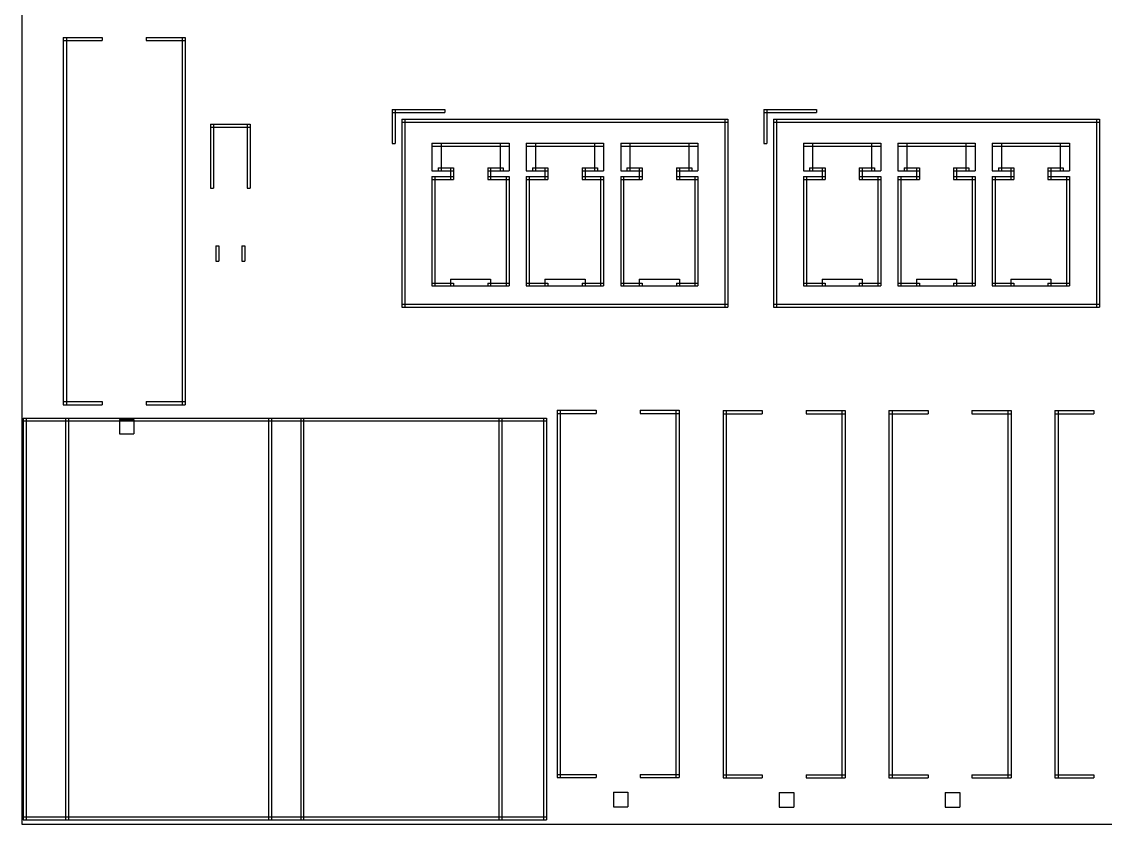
# Model space of a CAD drawing. Header units: metres. Extents: x 0 to 6012, y -4605 to 0.
# Drawn here: x 0 to 1723, y -4605 to -3329 of the extents above; entities that cross this region are included whole.
import ezdxf

# ---------------------------------------------------------------- set-up
doc = ezdxf.new("R2010")
doc.units = ezdxf.units.M

msp = doc.modelspace()

# ---------------------------------------------------------------- linework, layer by layer
for p, q in [((0, 0), (0, -4604.96063)), ((0, -4604.96063), (5860.23622, -4604.96063))]:
    msp.add_line(p, q)
at = {"layer": '1'}
for p, q in [((66.027559, -3354.34252), (71.027559, -3354.34252)), ((66.027559, -3354.34252), (66.027559, -3938.082677)), ((66.027559, -3354.34252), (128.114173, -3354.34252)), ((66.027559, -3354.34252), (66.027559, -3359.34252)), ((71.027559, -3354.34252), (71.027559, -3938.082677)), ((128.114173, -3354.34252), (128.114173, -3359.34252)), ((197.917323, -3354.34252), (260.003937, -3354.34252)), ((197.917323, -3354.34252), (197.917323, -3359.34252)), ((255.003937, -3354.34252), (260.003937, -3354.34252)), ((255.003937, -3354.34252), (255.003937, -3938.082677)), ((260.003937, -3354.34252), (260.003937, -3359.34252)), ((260.003937, -3354.34252), (260.003937, -3938.082677)), ((66.027559, -3359.34252), (128.114173, -3359.34252)), ((197.917323, -3359.34252), (260.003937, -3359.34252)), ((589.173228, -3469.094488), (672.637795, -3469.094488)), ((589.173228, -3469.094488), (589.173228, -3473.818898)), ((589.173228, -3469.094488), (593.897638, -3469.094488)), ((589.173228, -3469.094488), (589.173228, -3523.031496)), ((589.173228, -3473.818898), (672.637795, -3473.818898)), ((593.897638, -3469.094488), (593.897638, -3523.031496)), ((672.637795, -3469.094488), (672.637795, -3473.818898)), ((1179.724409, -3469.094488), (1263.188976, -3469.094488)), ((1179.724409, -3469.094488), (1179.724409, -3473.818898)), ((1179.724409, -3469.094488), (1184.448819, -3469.094488)), ((1179.724409, -3469.094488), (1179.724409, -3523.031496)), ((1179.724409, -3473.818898), (1263.188976, -3473.818898)), ((1184.448819, -3469.094488), (1184.448819, -3523.031496)), ((1263.188976, -3469.094488), (1263.188976, -3473.818898)), ((300.393701, -3492.322835), (362.992126, -3492.322835)), ((300.393701, -3492.322835), (300.393701, -3497.047244)), ((300.393701, -3492.322835), (305.11811, -3492.322835)), ((300.393701, -3492.322835), (300.393701, -3593.897638)), ((305.11811, -3492.322835), (305.11811, -3593.897638)), ((358.267717, -3492.322835), (362.992126, -3492.322835)), ((358.267717, -3492.322835), (358.267717, -3593.897638)), ((362.992126, -3492.322835), (362.992126, -3497.047244)), ((362.992126, -3492.322835), (362.992126, -3593.897638)), ((604.527559, -3484.448819), (609.251969, -3484.448819)), ((604.527559, -3484.448819), (604.527559, -3783.267717)), ((604.527559, -3484.448819), (1122.637795, -3484.448819)), ((604.527559, -3484.448819), (604.527559, -3489.173228)), ((604.527559, -3489.173228), (1122.637795, -3489.173228)), ((609.251969, -3484.448819), (609.251969, -3783.267717)), ((1117.913386, -3484.448819), (1122.637795, -3484.448819)), ((1117.913386, -3484.448819), (1117.913386, -3783.267717)), ((1122.637795, -3484.448819), (1122.637795, -3489.173228)), ((1122.637795, -3484.448819), (1122.637795, -3783.267717)), ((1195.07874, -3484.448819), (1199.80315, -3484.448819)), ((1195.07874, -3484.448819), (1195.07874, -3783.267717)), ((1195.07874, -3484.448819), (1713.188976, -3484.448819)), ((1195.07874, -3484.448819), (1195.07874, -3489.173228)), ((1195.07874, -3489.173228), (1713.188976, -3489.173228)), ((1199.80315, -3484.448819), (1199.80315, -3783.267717)), ((1708.464567, -3484.448819), (1713.188976, -3484.448819)), ((1708.464567, -3484.448819), (1708.464567, -3783.267717)), ((1713.188976, -3484.448819), (1713.188976, -3489.173228)), ((1713.188976, -3484.448819), (1713.188976, -3783.267717)), ((300.393701, -3497.047244), (362.992126, -3497.047244)), ((589.173228, -3523.031496), (593.897638, -3523.031496)), ((652.165354, -3522.244094), (666.732283, -3522.244094)), ((652.165354, -3522.244094), (652.165354, -3566.338583)), ((652.165354, -3522.244094), (775, -3522.244094)), ((652.165354, -3522.244094), (652.165354, -3526.968504)), ((652.165354, -3526.968504), (775, -3526.968504)), ((666.732283, -3522.244094), (666.732283, -3566.338583)), ((760.433071, -3522.244094), (775, -3522.244094)), ((760.433071, -3522.244094), (760.433071, -3566.338583)), ((775, -3522.244094), (775, -3526.968504)), ((775, -3522.244094), (775, -3566.338583)), ((802.165354, -3522.244094), (925, -3522.244094)), ((802.165354, -3522.244094), (802.165354, -3526.968504)), ((802.165354, -3522.244094), (816.732283, -3522.244094)), ((802.165354, -3522.244094), (802.165354, -3566.338583)), ((802.165354, -3526.968504), (925, -3526.968504)), ((816.732283, -3522.244094), (816.732283, -3566.338583)), ((910.433071, -3522.244094), (925, -3522.244094)), ((910.433071, -3522.244094), (910.433071, -3566.338583)), ((925, -3522.244094), (925, -3566.338583)), ((925, -3522.244094), (925, -3526.968504)), ((952.165354, -3522.244094), (1075, -3522.244094)), ((952.165354, -3522.244094), (952.165354, -3526.968504)), ((952.165354, -3522.244094), (966.732283, -3522.244094)), ((952.165354, -3522.244094), (952.165354, -3566.338583)), ((952.165354, -3526.968504), (1075, -3526.968504)), ((966.732283, -3522.244094), (966.732283, -3566.338583)), ((1060.433071, -3522.244094), (1075, -3522.244094)), ((1060.433071, -3522.244094), (1060.433071, -3566.338583)), ((1075, -3522.244094), (1075, -3526.968504)), ((1075, -3522.244094), (1075, -3566.338583)), ((1179.724409, -3523.031496), (1184.448819, -3523.031496)), ((1242.716535, -3522.244094), (1257.283465, -3522.244094)), ((1242.716535, -3522.244094), (1242.716535, -3566.338583)), ((1242.716535, -3522.244094), (1365.551181, -3522.244094)), ((1242.716535, -3522.244094), (1242.716535, -3526.968504)), ((1242.716535, -3526.968504), (1365.551181, -3526.968504)), ((1257.283465, -3522.244094), (1257.283465, -3566.338583)), ((1350.984252, -3522.244094), (1365.551181, -3522.244094)), ((1350.984252, -3522.244094), (1350.984252, -3566.338583)), ((1365.551181, -3522.244094), (1365.551181, -3526.968504)), ((1365.551181, -3522.244094), (1365.551181, -3566.338583)), ((1392.716535, -3522.244094), (1515.551181, -3522.244094)), ((1392.716535, -3522.244094), (1392.716535, -3526.968504)), ((1392.716535, -3522.244094), (1407.283465, -3522.244094)), ((1392.716535, -3522.244094), (1392.716535, -3566.338583)), ((1392.716535, -3526.968504), (1515.551181, -3526.968504)), ((1407.283465, -3522.244094), (1407.283465, -3566.338583)), ((1500.984252, -3522.244094), (1515.551181, -3522.244094)), ((1500.984252, -3522.244094), (1500.984252, -3566.338583)), ((1515.551181, -3522.244094), (1515.551181, -3566.338583)), ((1515.551181, -3522.244094), (1515.551181, -3526.968504)), ((1542.716535, -3522.244094), (1665.551181, -3522.244094)), ((1542.716535, -3522.244094), (1542.716535, -3526.968504)), ((1542.716535, -3522.244094), (1557.283465, -3522.244094)), ((1542.716535, -3522.244094), (1542.716535, -3566.338583)), ((1542.716535, -3526.968504), (1665.551181, -3526.968504)), ((1557.283465, -3522.244094), (1557.283465, -3566.338583)), ((1650.984252, -3522.244094), (1665.551181, -3522.244094)), ((1650.984252, -3522.244094), (1650.984252, -3566.338583)), ((1665.551181, -3522.244094), (1665.551181, -3526.968504)), ((1665.551181, -3522.244094), (1665.551181, -3566.338583)), ((662.007874, -3561.614173), (686.417323, -3561.614173)), ((662.007874, -3561.614173), (662.007874, -3566.338583)), ((681.692913, -3561.614173), (686.417323, -3561.614173)), ((681.692913, -3561.614173), (681.692913, -3580.11811)), ((686.417323, -3561.614173), (686.417323, -3580.11811)), ((686.417323, -3561.614173), (686.417323, -3566.338583)), ((740.748031, -3561.614173), (765.15748, -3561.614173)), ((740.748031, -3561.614173), (740.748031, -3566.338583)), ((740.748031, -3561.614173), (745.472441, -3561.614173)), ((740.748031, -3561.614173), (740.748031, -3580.11811)), ((745.472441, -3561.614173), (745.472441, -3580.11811)), ((765.15748, -3561.614173), (765.15748, -3566.338583)), ((812.007874, -3561.614173), (836.417323, -3561.614173)), ((812.007874, -3561.614173), (812.007874, -3566.338583)), ((831.692913, -3561.614173), (836.417323, -3561.614173)), ((831.692913, -3561.614173), (831.692913, -3580.11811)), ((836.417323, -3561.614173), (836.417323, -3580.11811)), ((836.417323, -3561.614173), (836.417323, -3566.338583)), ((890.748031, -3561.614173), (915.15748, -3561.614173)), ((890.748031, -3561.614173), (890.748031, -3566.338583)), ((890.748031, -3561.614173), (895.472441, -3561.614173)), ((890.748031, -3561.614173), (890.748031, -3580.11811)), ((895.472441, -3561.614173), (895.472441, -3580.11811)), ((915.15748, -3561.614173), (915.15748, -3566.338583)), ((962.007874, -3561.614173), (986.417323, -3561.614173)), ((962.007874, -3561.614173), (962.007874, -3566.338583)), ((981.692913, -3561.614173), (986.417323, -3561.614173)), ((981.692913, -3561.614173), (981.692913, -3580.11811)), ((986.417323, -3561.614173), (986.417323, -3566.338583)), ((986.417323, -3561.614173), (986.417323, -3580.11811)), ((1040.748031, -3561.614173), (1045.472441, -3561.614173)), ((1040.748031, -3561.614173), (1040.748031, -3580.11811)), ((1040.748031, -3561.614173), (1065.15748, -3561.614173)), ((1040.748031, -3561.614173), (1040.748031, -3566.338583)), ((1045.472441, -3561.614173), (1045.472441, -3580.11811)), ((1065.15748, -3561.614173), (1065.15748, -3566.338583)), ((1252.559055, -3561.614173), (1276.968504, -3561.614173)), ((1252.559055, -3561.614173), (1252.559055, -3566.338583)), ((1272.244094, -3561.614173), (1276.968504, -3561.614173)), ((1272.244094, -3561.614173), (1272.244094, -3580.11811)), ((1276.968504, -3561.614173), (1276.968504, -3580.11811)), ((1276.968504, -3561.614173), (1276.968504, -3566.338583)), ((1331.299213, -3561.614173), (1355.708661, -3561.614173)), ((1331.299213, -3561.614173), (1331.299213, -3566.338583)), ((1331.299213, -3561.614173), (1336.023622, -3561.614173)), ((1331.299213, -3561.614173), (1331.299213, -3580.11811)), ((1336.023622, -3561.614173), (1336.023622, -3580.11811)), ((1355.708661, -3561.614173), (1355.708661, -3566.338583)), ((1402.559055, -3561.614173), (1426.968504, -3561.614173)), ((1402.559055, -3561.614173), (1402.559055, -3566.338583)), ((1422.244094, -3561.614173), (1426.968504, -3561.614173)), ((1422.244094, -3561.614173), (1422.244094, -3580.11811)), ((1426.968504, -3561.614173), (1426.968504, -3580.11811)), ((1426.968504, -3561.614173), (1426.968504, -3566.338583)), ((1481.299213, -3561.614173), (1505.708661, -3561.614173)), ((1481.299213, -3561.614173), (1481.299213, -3566.338583)), ((1481.299213, -3561.614173), (1486.023622, -3561.614173)), ((1481.299213, -3561.614173), (1481.299213, -3580.11811)), ((1486.023622, -3561.614173), (1486.023622, -3580.11811)), ((1505.708661, -3561.614173), (1505.708661, -3566.338583)), ((1552.559055, -3561.614173), (1576.968504, -3561.614173)), ((1552.559055, -3561.614173), (1552.559055, -3566.338583)), ((1572.244094, -3561.614173), (1576.968504, -3561.614173)), ((1572.244094, -3561.614173), (1572.244094, -3580.11811)), ((1576.968504, -3561.614173), (1576.968504, -3566.338583)), ((1576.968504, -3561.614173), (1576.968504, -3580.11811)), ((1631.299213, -3561.614173), (1636.023622, -3561.614173)), ((1631.299213, -3561.614173), (1631.299213, -3580.11811)), ((1631.299213, -3561.614173), (1655.708661, -3561.614173)), ((1631.299213, -3561.614173), (1631.299213, -3566.338583)), ((1636.023622, -3561.614173), (1636.023622, -3580.11811)), ((1655.708661, -3561.614173), (1655.708661, -3566.338583)), ((652.165354, -3566.338583), (666.732283, -3566.338583)), ((652.165354, -3575.393701), (656.889764, -3575.393701)), ((652.165354, -3575.393701), (652.165354, -3749.409449)), ((652.165354, -3575.393701), (686.417323, -3575.393701)), ((652.165354, -3575.393701), (652.165354, -3580.11811)), ((652.165354, -3580.11811), (686.417323, -3580.11811)), ((656.889764, -3575.393701), (656.889764, -3749.409449)), ((662.007874, -3566.338583), (686.417323, -3566.338583)), ((681.692913, -3580.11811), (686.417323, -3580.11811)), ((686.417323, -3575.393701), (686.417323, -3580.11811)), ((740.748031, -3566.338583), (765.15748, -3566.338583)), ((740.748031, -3575.393701), (775, -3575.393701)), ((740.748031, -3575.393701), (740.748031, -3580.11811)), ((740.748031, -3580.11811), (745.472441, -3580.11811)), ((740.748031, -3580.11811), (775, -3580.11811)), ((760.433071, -3566.338583), (775, -3566.338583)), ((770.275591, -3575.393701), (775, -3575.393701)), ((770.275591, -3575.393701), (770.275591, -3749.409449)), ((775, -3575.393701), (775, -3749.409449)), ((775, -3575.393701), (775, -3580.11811)), ((802.165354, -3566.338583), (816.732283, -3566.338583)), ((802.165354, -3575.393701), (836.417323, -3575.393701)), ((802.165354, -3575.393701), (802.165354, -3580.11811)), ((802.165354, -3575.393701), (806.889764, -3575.393701)), ((802.165354, -3575.393701), (802.165354, -3749.409449)), ((802.165354, -3580.11811), (836.417323, -3580.11811)), ((806.889764, -3575.393701), (806.889764, -3749.409449)), ((812.007874, -3566.338583), (836.417323, -3566.338583)), ((831.692913, -3580.11811), (836.417323, -3580.11811)), ((836.417323, -3575.393701), (836.417323, -3580.11811)), ((890.748031, -3566.338583), (915.15748, -3566.338583)), ((890.748031, -3575.393701), (925, -3575.393701)), ((890.748031, -3575.393701), (890.748031, -3580.11811)), ((890.748031, -3580.11811), (925, -3580.11811)), ((890.748031, -3580.11811), (895.472441, -3580.11811)), ((910.433071, -3566.338583), (925, -3566.338583)), ((920.275591, -3575.393701), (925, -3575.393701)), ((920.275591, -3575.393701), (920.275591, -3749.409449)), ((925, -3575.393701), (925, -3580.11811)), ((925, -3575.393701), (925, -3749.409449)), ((952.165354, -3566.338583), (966.732283, -3566.338583)), ((952.165354, -3575.393701), (956.889764, -3575.393701)), ((952.165354, -3575.393701), (952.165354, -3749.409449)), ((952.165354, -3575.393701), (986.417323, -3575.393701)), ((952.165354, -3575.393701), (952.165354, -3580.11811)), ((952.165354, -3580.11811), (986.417323, -3580.11811)), ((956.889764, -3575.393701), (956.889764, -3749.409449)), ((962.007874, -3566.338583), (986.417323, -3566.338583)), ((981.692913, -3580.11811), (986.417323, -3580.11811)), ((986.417323, -3575.393701), (986.417323, -3580.11811)), ((1040.748031, -3566.338583), (1065.15748, -3566.338583)), ((1040.748031, -3575.393701), (1075, -3575.393701)), ((1040.748031, -3575.393701), (1040.748031, -3580.11811)), ((1040.748031, -3580.11811), (1045.472441, -3580.11811)), ((1040.748031, -3580.11811), (1075, -3580.11811)), ((1060.433071, -3566.338583), (1075, -3566.338583)), ((1070.275591, -3575.393701), (1075, -3575.393701)), ((1070.275591, -3575.393701), (1070.275591, -3749.409449)), ((1075, -3575.393701), (1075, -3580.11811)), ((1075, -3575.393701), (1075, -3749.409449)), ((1242.716535, -3566.338583), (1257.283465, -3566.338583)), ((1242.716535, -3575.393701), (1247.440945, -3575.393701)), ((1242.716535, -3575.393701), (1242.716535, -3749.409449)), ((1242.716535, -3575.393701), (1276.968504, -3575.393701)), ((1242.716535, -3575.393701), (1242.716535, -3580.11811)), ((1242.716535, -3580.11811), (1276.968504, -3580.11811)), ((1247.440945, -3575.393701), (1247.440945, -3749.409449)), ((1252.559055, -3566.338583), (1276.968504, -3566.338583)), ((1272.244094, -3580.11811), (1276.968504, -3580.11811)), ((1276.968504, -3575.393701), (1276.968504, -3580.11811)), ((1331.299213, -3566.338583), (1355.708661, -3566.338583)), ((1331.299213, -3575.393701), (1365.551181, -3575.393701)), ((1331.299213, -3575.393701), (1331.299213, -3580.11811)), ((1331.299213, -3580.11811), (1336.023622, -3580.11811)), ((1331.299213, -3580.11811), (1365.551181, -3580.11811)), ((1350.984252, -3566.338583), (1365.551181, -3566.338583)), ((1360.826772, -3575.393701), (1365.551181, -3575.393701)), ((1360.826772, -3575.393701), (1360.826772, -3749.409449)), ((1365.551181, -3575.393701), (1365.551181, -3749.409449)), ((1365.551181, -3575.393701), (1365.551181, -3580.11811)), ((1392.716535, -3566.338583), (1407.283465, -3566.338583)), ((1392.716535, -3575.393701), (1426.968504, -3575.393701)), ((1392.716535, -3575.393701), (1392.716535, -3580.11811)), ((1392.716535, -3575.393701), (1397.440945, -3575.393701)), ((1392.716535, -3575.393701), (1392.716535, -3749.409449)), ((1392.716535, -3580.11811), (1426.968504, -3580.11811)), ((1397.440945, -3575.393701), (1397.440945, -3749.409449)), ((1402.559055, -3566.338583), (1426.968504, -3566.338583)), ((1422.244094, -3580.11811), (1426.968504, -3580.11811)), ((1426.968504, -3575.393701), (1426.968504, -3580.11811)), ((1481.299213, -3566.338583), (1505.708661, -3566.338583)), ((1481.299213, -3575.393701), (1515.551181, -3575.393701)), ((1481.299213, -3575.393701), (1481.299213, -3580.11811)), ((1481.299213, -3580.11811), (1515.551181, -3580.11811)), ((1481.299213, -3580.11811), (1486.023622, -3580.11811)), ((1500.984252, -3566.338583), (1515.551181, -3566.338583)), ((1510.826772, -3575.393701), (1515.551181, -3575.393701)), ((1510.826772, -3575.393701), (1510.826772, -3749.409449)), ((1515.551181, -3575.393701), (1515.551181, -3580.11811)), ((1515.551181, -3575.393701), (1515.551181, -3749.409449)), ((1542.716535, -3566.338583), (1557.283465, -3566.338583)), ((1542.716535, -3575.393701), (1547.440945, -3575.393701)), ((1542.716535, -3575.393701), (1542.716535, -3749.409449)), ((1542.716535, -3575.393701), (1576.968504, -3575.393701)), ((1542.716535, -3575.393701), (1542.716535, -3580.11811)), ((1542.716535, -3580.11811), (1576.968504, -3580.11811)), ((1547.440945, -3575.393701), (1547.440945, -3749.409449)), ((1552.559055, -3566.338583), (1576.968504, -3566.338583)), ((1572.244094, -3580.11811), (1576.968504, -3580.11811)), ((1576.968504, -3575.393701), (1576.968504, -3580.11811)), ((1631.299213, -3566.338583), (1655.708661, -3566.338583)), ((1631.299213, -3575.393701), (1665.551181, -3575.393701)), ((1631.299213, -3575.393701), (1631.299213, -3580.11811)), ((1631.299213, -3580.11811), (1636.023622, -3580.11811)), ((1631.299213, -3580.11811), (1665.551181, -3580.11811)), ((1650.984252, -3566.338583), (1665.551181, -3566.338583)), ((1660.826772, -3575.393701), (1665.551181, -3575.393701)), ((1660.826772, -3575.393701), (1660.826772, -3749.409449)), ((1665.551181, -3575.393701), (1665.551181, -3580.11811)), ((1665.551181, -3575.393701), (1665.551181, -3749.409449)), ((300.393701, -3593.897638), (305.11811, -3593.897638)), ((358.267717, -3593.897638), (362.992126, -3593.897638)), ((308.759843, -3685.443937), (313.484252, -3685.443937)), ((308.759843, -3685.443937), (308.759843, -3710.225354)), ((313.484252, -3685.443937), (313.484252, -3710.225354)), ((349.901575, -3685.443937), (354.625984, -3685.443937)), ((349.901575, -3685.443937), (349.901575, -3710.225354)), ((354.625984, -3685.443937), (354.625984, -3710.225354)), ((308.759843, -3710.225354), (313.484252, -3710.225354)), ((349.901575, -3710.225354), (354.625984, -3710.225354)), ((652.165354, -3744.685039), (686.417323, -3744.685039)), ((652.165354, -3744.685039), (652.165354, -3749.409449)), ((652.165354, -3749.409449), (656.889764, -3749.409449)), ((652.165354, -3749.409449), (686.417323, -3749.409449)), ((681.692913, -3738.461024), (745.458543, -3738.461024)), ((681.692913, -3738.461024), (681.692913, -3749.409449)), ((681.692913, -3749.409449), (745.458543, -3749.409449)), ((686.417323, -3744.685039), (686.417323, -3749.409449)), ((740.748031, -3744.685039), (775, -3744.685039)), ((740.748031, -3744.685039), (740.748031, -3749.409449)), ((740.748031, -3749.409449), (775, -3749.409449)), ((745.458543, -3738.461024), (745.458543, -3749.409449)), ((770.275591, -3749.409449), (775, -3749.409449)), ((775, -3744.685039), (775, -3749.409449)), ((802.165354, -3744.685039), (836.417323, -3744.685039)), ((802.165354, -3744.685039), (802.165354, -3749.409449)), ((802.165354, -3749.409449), (836.417323, -3749.409449)), ((802.165354, -3749.409449), (806.889764, -3749.409449)), ((831.692913, -3738.461024), (895.458543, -3738.461024)), ((831.692913, -3738.461024), (831.692913, -3749.409449)), ((831.692913, -3749.409449), (895.458543, -3749.409449)), ((836.417323, -3744.685039), (836.417323, -3749.409449)), ((890.748031, -3744.685039), (925, -3744.685039)), ((890.748031, -3744.685039), (890.748031, -3749.409449)), ((890.748031, -3749.409449), (925, -3749.409449)), ((895.458543, -3738.461024), (895.458543, -3749.409449)), ((920.275591, -3749.409449), (925, -3749.409449)), ((925, -3744.685039), (925, -3749.409449)), ((952.165354, -3744.685039), (986.417323, -3744.685039)), ((952.165354, -3744.685039), (952.165354, -3749.409449)), ((952.165354, -3749.409449), (986.417323, -3749.409449)), ((952.165354, -3749.409449), (956.889764, -3749.409449)), ((981.692913, -3738.461024), (1045.458543, -3738.461024)), ((981.692913, -3738.461024), (981.692913, -3749.409449)), ((981.692913, -3749.409449), (1045.458543, -3749.409449)), ((986.417323, -3744.685039), (986.417323, -3749.409449)), ((1040.748031, -3744.685039), (1075, -3744.685039)), ((1040.748031, -3744.685039), (1040.748031, -3749.409449)), ((1040.748031, -3749.409449), (1075, -3749.409449)), ((1045.458543, -3738.461024), (1045.458543, -3749.409449)), ((1070.275591, -3749.409449), (1075, -3749.409449)), ((1075, -3744.685039), (1075, -3749.409449)), ((1242.716535, -3744.685039), (1276.968504, -3744.685039)), ((1242.716535, -3744.685039), (1242.716535, -3749.409449)), ((1242.716535, -3749.409449), (1247.440945, -3749.409449)), ((1242.716535, -3749.409449), (1276.968504, -3749.409449)), ((1272.244094, -3738.461024), (1336.009724, -3738.461024)), ((1272.244094, -3738.461024), (1272.244094, -3749.409449)), ((1272.244094, -3749.409449), (1336.009724, -3749.409449)), ((1276.968504, -3744.685039), (1276.968504, -3749.409449)), ((1331.299213, -3744.685039), (1365.551181, -3744.685039)), ((1331.299213, -3744.685039), (1331.299213, -3749.409449)), ((1331.299213, -3749.409449), (1365.551181, -3749.409449)), ((1336.009724, -3738.461024), (1336.009724, -3749.409449)), ((1360.826772, -3749.409449), (1365.551181, -3749.409449)), ((1365.551181, -3744.685039), (1365.551181, -3749.409449)), ((1392.716535, -3744.685039), (1426.968504, -3744.685039)), ((1392.716535, -3744.685039), (1392.716535, -3749.409449)), ((1392.716535, -3749.409449), (1426.968504, -3749.409449)), ((1392.716535, -3749.409449), (1397.440945, -3749.409449)), ((1422.244094, -3738.461024), (1486.009724, -3738.461024)), ((1422.244094, -3738.461024), (1422.244094, -3749.409449)), ((1422.244094, -3749.409449), (1486.009724, -3749.409449)), ((1426.968504, -3744.685039), (1426.968504, -3749.409449)), ((1481.299213, -3744.685039), (1515.551181, -3744.685039)), ((1481.299213, -3744.685039), (1481.299213, -3749.409449)), ((1481.299213, -3749.409449), (1515.551181, -3749.409449)), ((1486.009724, -3738.461024), (1486.009724, -3749.409449)), ((1510.826772, -3749.409449), (1515.551181, -3749.409449)), ((1515.551181, -3744.685039), (1515.551181, -3749.409449)), ((1542.716535, -3744.685039), (1576.968504, -3744.685039)), ((1542.716535, -3744.685039), (1542.716535, -3749.409449)), ((1542.716535, -3749.409449), (1576.968504, -3749.409449)), ((1542.716535, -3749.409449), (1547.440945, -3749.409449)), ((1572.244094, -3738.461024), (1636.009724, -3738.461024)), ((1572.244094, -3738.461024), (1572.244094, -3749.409449)), ((1572.244094, -3749.409449), (1636.009724, -3749.409449)), ((1576.968504, -3744.685039), (1576.968504, -3749.409449)), ((1631.299213, -3744.685039), (1665.551181, -3744.685039)), ((1631.299213, -3744.685039), (1631.299213, -3749.409449)), ((1631.299213, -3749.409449), (1665.551181, -3749.409449)), ((1636.009724, -3738.461024), (1636.009724, -3749.409449)), ((1660.826772, -3749.409449), (1665.551181, -3749.409449)), ((1665.551181, -3744.685039), (1665.551181, -3749.409449)), ((604.527559, -3778.543307), (1122.637795, -3778.543307)), ((604.527559, -3778.543307), (604.527559, -3783.267717)), ((604.527559, -3783.267717), (609.251969, -3783.267717)), ((604.527559, -3783.267717), (1122.637795, -3783.267717)), ((1117.913386, -3783.267717), (1122.637795, -3783.267717)), ((1122.637795, -3778.543307), (1122.637795, -3783.267717)), ((1195.07874, -3778.543307), (1713.188976, -3778.543307)), ((1195.07874, -3778.543307), (1195.07874, -3783.267717)), ((1195.07874, -3783.267717), (1199.80315, -3783.267717)), ((1195.07874, -3783.267717), (1713.188976, -3783.267717)), ((1708.464567, -3783.267717), (1713.188976, -3783.267717)), ((1713.188976, -3778.543307), (1713.188976, -3783.267717)), ((66.027559, -3933.082677), (128.114173, -3933.082677)), ((66.027559, -3933.082677), (66.027559, -3938.082677)), ((66.027559, -3938.082677), (71.027559, -3938.082677)), ((66.027559, -3938.082677), (128.114173, -3938.082677)), ((128.114173, -3933.082677), (128.114173, -3938.082677)), ((197.917323, -3933.082677), (260.003937, -3933.082677)), ((197.917323, -3933.082677), (197.917323, -3938.082677)), ((197.917323, -3938.082677), (260.003937, -3938.082677)), ((255.003937, -3938.082677), (260.003937, -3938.082677)), ((260.003937, -3933.082677), (260.003937, -3938.082677)), ((2.559055, -3959.251969), (834.055118, -3959.251969)), ((2.559055, -3959.251969), (2.559055, -3963.976378)), ((2.559055, -3959.251969), (7.283465, -3959.251969)), ((2.559055, -3959.251969), (2.559055, -4597.834646)), ((7.283465, -3959.251969), (7.283465, -4597.834646)), ((69.488189, -3959.251969), (74.212598, -3959.251969)), ((69.488189, -3959.251969), (69.488189, -4597.834646)), ((74.212598, -3959.251969), (74.212598, -4597.834646)), ((155.479528, -3961.511024), (178.425984, -3961.511024)), ((155.479528, -3961.511024), (155.479528, -3984.45748)), ((178.425984, -3961.511024), (178.425984, -3984.45748)), ((392.322835, -3959.251969), (397.047244, -3959.251969)), ((392.322835, -3959.251969), (392.322835, -4597.834646)), ((397.047244, -3959.251969), (397.047244, -4597.834646)), ((443.503937, -3959.251969), (448.228346, -3959.251969)), ((443.503937, -3959.251969), (443.503937, -4597.834646)), ((448.228346, -3959.251969), (448.228346, -4597.834646)), ((758.464567, -3959.251969), (763.188976, -3959.251969)), ((758.464567, -3959.251969), (758.464567, -4597.834646)), ((763.188976, -3959.251969), (763.188976, -4597.834646)), ((829.330709, -3959.251969), (834.055118, -3959.251969)), ((829.330709, -3959.251969), (829.330709, -4597.834646)), ((834.055118, -3959.251969), (834.055118, -4597.834646)), ((834.055118, -3959.251969), (834.055118, -3963.976378)), ((851.066929, -3946.862205), (856.066929, -3946.862205)), ((851.066929, -3946.862205), (851.066929, -4530.602362)), ((851.066929, -3946.862205), (913.153543, -3946.862205)), ((851.066929, -3946.862205), (851.066929, -3951.862205)), ((851.066929, -3951.862205), (913.153543, -3951.862205)), ((856.066929, -3946.862205), (856.066929, -4530.602362)), ((913.153543, -3946.862205), (913.153543, -3951.862205)), ((982.956693, -3946.862205), (1045.043307, -3946.862205)), ((982.956693, -3946.862205), (982.956693, -3951.862205)), ((982.956693, -3951.862205), (1045.043307, -3951.862205)), ((1040.043307, -3946.862205), (1045.043307, -3946.862205)), ((1040.043307, -3946.862205), (1040.043307, -4530.602362)), ((1045.043307, -3946.862205), (1045.043307, -4530.602362)), ((1045.043307, -3946.862205), (1045.043307, -3951.862205)), ((1114.863504, -3947.452756), (1119.863504, -3947.452756)), ((1114.863504, -3947.452756), (1114.863504, -4531.192913)), ((1114.863504, -3947.452756), (1176.950118, -3947.452756)), ((1114.863504, -3947.452756), (1114.863504, -3952.452756)), ((1114.863504, -3952.452756), (1176.950118, -3952.452756)), ((1119.863504, -3947.452756), (1119.863504, -4531.192913)), ((1176.950118, -3947.452756), (1176.950118, -3952.452756)), ((1246.753268, -3947.452756), (1308.839882, -3947.452756)), ((1246.753268, -3947.452756), (1246.753268, -3952.452756)), ((1246.753268, -3952.452756), (1308.839882, -3952.452756)), ((1303.839882, -3947.452756), (1308.839882, -3947.452756)), ((1303.839882, -3947.452756), (1303.839882, -4531.192913)), ((1308.839882, -3947.452756), (1308.839882, -3952.452756)), ((1308.839882, -3947.452756), (1308.839882, -4531.192913)), ((1378.660079, -3947.452756), (1383.660079, -3947.452756)), ((1378.660079, -3947.452756), (1378.660079, -4531.192913)), ((1378.660079, -3947.452756), (1440.746693, -3947.452756)), ((1378.660079, -3947.452756), (1378.660079, -3952.452756)), ((1378.660079, -3952.452756), (1440.746693, -3952.452756)), ((1383.660079, -3947.452756), (1383.660079, -4531.192913)), ((1440.746693, -3947.452756), (1440.746693, -3952.452756)), ((1510.549843, -3947.452756), (1572.636457, -3947.452756)), ((1510.549843, -3947.452756), (1510.549843, -3952.452756)), ((1510.549843, -3952.452756), (1572.636457, -3952.452756)), ((1567.636457, -3947.452756), (1572.636457, -3947.452756)), ((1567.636457, -3947.452756), (1567.636457, -4531.192913)), ((1572.636457, -3947.452756), (1572.636457, -4531.192913)), ((1572.636457, -3947.452756), (1572.636457, -3952.452756)), ((1642.456654, -3947.452756), (1647.456654, -3947.452756)), ((1642.456654, -3947.452756), (1642.456654, -4531.192913)), ((1642.456654, -3947.452756), (1704.543268, -3947.452756)), ((1642.456654, -3947.452756), (1642.456654, -3952.452756)), ((1642.456654, -3952.452756), (1704.543268, -3952.452756)), ((1647.456654, -3947.452756), (1647.456654, -4531.192913)), ((1704.543268, -3947.452756), (1704.543268, -3952.452756)), ((2.559055, -3963.976378), (834.055118, -3963.976378)), ((155.479528, -3984.45748), (178.425984, -3984.45748)), ((851.066929, -4525.602362), (913.153543, -4525.602362)), ((851.066929, -4525.602362), (851.066929, -4530.602362)), ((913.153543, -4525.602362), (913.153543, -4530.602362)), ((982.956693, -4525.602362), (1045.043307, -4525.602362)), ((982.956693, -4525.602362), (982.956693, -4530.602362)), ((1045.043307, -4525.602362), (1045.043307, -4530.602362)), ((1114.863504, -4526.192913), (1176.950118, -4526.192913)), ((1114.863504, -4526.192913), (1114.863504, -4531.192913)), ((1176.950118, -4526.192913), (1176.950118, -4531.192913)), ((1246.753268, -4526.192913), (1308.839882, -4526.192913)), ((1246.753268, -4526.192913), (1246.753268, -4531.192913)), ((1308.839882, -4526.192913), (1308.839882, -4531.192913)), ((1378.660079, -4526.192913), (1440.746693, -4526.192913)), ((1378.660079, -4526.192913), (1378.660079, -4531.192913)), ((1440.746693, -4526.192913), (1440.746693, -4531.192913)), ((1510.549843, -4526.192913), (1572.636457, -4526.192913)), ((1510.549843, -4526.192913), (1510.549843, -4531.192913)), ((1572.636457, -4526.192913), (1572.636457, -4531.192913)), ((1642.456654, -4526.192913), (1704.543268, -4526.192913)), ((1642.456654, -4526.192913), (1642.456654, -4531.192913)), ((1704.543268, -4526.192913), (1704.543268, -4531.192913)), ((851.066929, -4530.602362), (856.066929, -4530.602362)), ((851.066929, -4530.602362), (913.153543, -4530.602362)), ((982.956693, -4530.602362), (1045.043307, -4530.602362)), ((1040.043307, -4530.602362), (1045.043307, -4530.602362)), ((1114.863504, -4531.192913), (1176.950118, -4531.192913)), ((1114.863504, -4531.192913), (1119.863504, -4531.192913)), ((1246.753268, -4531.192913), (1308.839882, -4531.192913)), ((1303.839882, -4531.192913), (1308.839882, -4531.192913)), ((1378.660079, -4531.192913), (1440.746693, -4531.192913)), ((1378.660079, -4531.192913), (1383.660079, -4531.192913)), ((1510.549843, -4531.192913), (1572.636457, -4531.192913)), ((1567.636457, -4531.192913), (1572.636457, -4531.192913)), ((1642.456654, -4531.192913), (1647.456654, -4531.192913)), ((1642.456654, -4531.192913), (1704.543268, -4531.192913)), ((940.518898, -4554.030709), (963.465354, -4554.030709)), ((940.518898, -4554.030709), (940.518898, -4576.977165)), ((963.465354, -4554.030709), (963.465354, -4576.977165)), ((1204.315472, -4554.62126), (1227.261929, -4554.62126)), ((1204.315472, -4554.62126), (1204.315472, -4577.567717)), ((1227.261929, -4554.62126), (1227.261929, -4577.567717)), ((1468.112047, -4554.62126), (1491.058504, -4554.62126)), ((1468.112047, -4554.62126), (1468.112047, -4577.567717)), ((1491.058504, -4554.62126), (1491.058504, -4577.567717)), ((940.518898, -4576.977165), (963.465354, -4576.977165)), ((1204.315472, -4577.567717), (1227.261929, -4577.567717)), ((1468.112047, -4577.567717), (1491.058504, -4577.567717)), ((2.559055, -4593.110236), (834.055118, -4593.110236)), ((2.559055, -4593.110236), (2.559055, -4597.834646)), ((2.559055, -4597.834646), (834.055118, -4597.834646)), ((2.559055, -4597.834646), (7.283465, -4597.834646)), ((69.488189, -4597.834646), (74.212598, -4597.834646)), ((392.322835, -4597.834646), (397.047244, -4597.834646)), ((443.503937, -4597.834646), (448.228346, -4597.834646)), ((758.464567, -4597.834646), (763.188976, -4597.834646)), ((829.330709, -4597.834646), (834.055118, -4597.834646)), ((834.055118, -4593.110236), (834.055118, -4597.834646))]:
    msp.add_line(p, q, dxfattribs=at)

doc.saveas('drawing.dxf')
